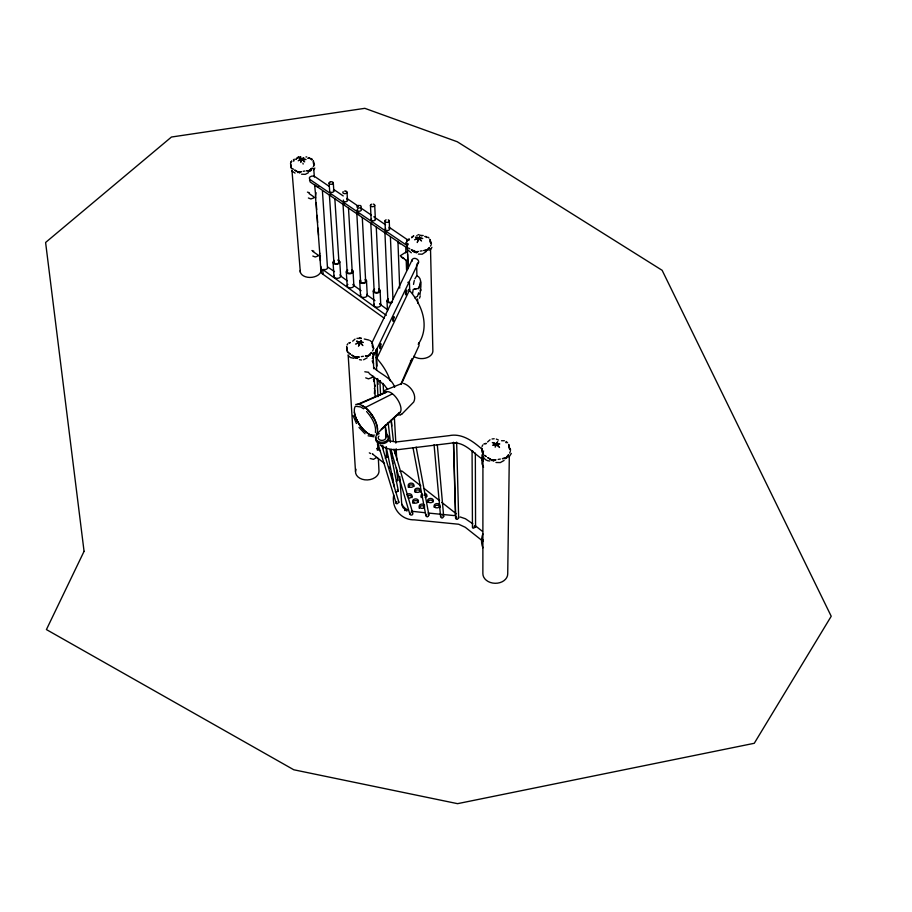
<?xml version="1.0" encoding="UTF-8"?>
<svg xmlns="http://www.w3.org/2000/svg" width="912" height="912" viewBox="0 0 912 912"><rect width="100%" height="100%" fill="white"/><g stroke="black" fill="none" stroke-linecap="round" stroke-linejoin="round"><path stroke-width="1.37" d="M482.927 456.171L482.87 573.5A12.426 9.519 1.1 0 0 495.136 583.292A12.426 9.519 1.1 0 0 507.722 573.956L509.306 456.581M376.667 370.158L375.744 349.82M390.279 380.851A68.571 45.965 26.4 0 0 376.04 357.584L377.112 357.8L377.294 348.259M380.11 346.982L380.749 345.181M420.261 290.677C420.341 291.521 422.473 279.859 418.597 276.781A14.603 2.884 31.2 0 1 417.628 276.29A10.454 1.528 16.3 0 1 416.602 276.005L414.88 278.821M430.658 242.74L429.974 239.423L431.41 243.857L431.342 243.151M411.973 358.598L400.995 383.929M373.042 346.834L372.335 343.22L372.643 347.757M420.375 283.381L418.528 288.705C417.331 289.286 421.184 285.581 420.386 282.435M298.737 171.661L299.74 173.098M313.876 163.829L313.295 160.729L313.956 164.844M374.376 388.854L374.41 388.273M509.546 448.328L508.702 444.395L509.671 449.593M375.425 432.459C376.519 425.129 371.594 417.183 366.578 411.494M291.076 167.272L290.552 163.487L291.35 168.503M383.507 392.776L384.408 390.746M437.304 444.691L443.688 516.488L442.594 517.879A1.471 1.391 -11.5 0 1 441.408 517.811L440.576 516.614L434.066 444.748M440.576 516.614L441.009 515.804M475.334 453.082L475.574 527.102L473.248 528.23A1.459 1.265 -34.4 0 1 472.507 527.489L472.895 526.156M418.654 294.086L418.665 292.843L417.434 296.377L414.607 297.836M375.014 386.392L375.22 385.126M374.399 393.574L374.684 390.108M511.313 453.446L508.999 457.14M407.026 246.582L407.368 245.624A12.198 7.022 -55.7 0 1 408.337 243.96M380.749 346.309L380.509 347.073M381.946 445.763L398.886 502.227L397.313 503.686A1.573 1.186 -36.9 0 1 396.287 503.549L377.568 442.32M407.482 260.216L408.2 262.166M456.638 442.115L458.656 517.948L457.459 519.27A1.459 1.368 -9.9 0 1 456.285 519.122L455.544 517.891L456.365 517.047M417.468 241.714L419.657 236.755M358.507 346.309L361.357 340.45M417.206 242.558L419.417 237.006M420.261 296.001L419.531 298.156M300.789 162.484L302.02 159.247L300.105 158.426M495.182 447.176L496.96 442.434M309.521 179.96L310.194 181.99L406.798 247.768M412.669 293.288A7.627 1.835 -79.2 0 1 413.227 289.435L417.97 288.466M495.421 446.242L497.735 441.636M386.141 447.188L386.608 457.117L385.195 458.155M407.618 254.38L408.017 266.965M358.792 345.26L360.753 340.997M301.04 161.584L302.066 159.224L305.144 159.304M409.99 513.057C408.622 515.223 413.204 516.101 412.851 513.445L394.041 449.16M393.517 318.117L393.494 319.93M509.626 453.047L510.332 451.474M314.857 168.036L313.511 169.963M401.246 384.419L418.996 345.671L418.916 342.832M377.112 357.8L409.693 289.663L409.431 282.481L407.824 282.367M372.301 358.587L418.574 262.314M371.8 343.072L412.201 259.783M482.049 446.458L482.733 445.022M357.778 357.561L357.344 358.427L356.113 357.709L357.014 356.809M416.818 252.1L416.408 252.909L415.325 252.248M482.881 533.851C481.217 538.114 480.955 543.677 482.95 547.804M409.99 513.103L409.784 513.832M430.441 246.103L431.102 244.861M372.575 350.903L373.327 349.501M431.935 247.323L430.977 248.976M406.262 293.299L406.296 291.498M482.482 458.041L482.117 460.001L483.041 461.164M373.988 352.579L372.769 354.266M347.039 345.055L347.791 343.79M406.558 241.03L407.208 239.924M313.249 166.748L313.956 165.619M419.965 294.804L420.592 289.811M485.195 443.551L486.404 443.46L483.805 444.03M290.917 162.176L291.635 161.185M290.905 162.188L291.623 161.185M373.054 376.132L371.845 377.5M315.894 197.847L314.617 184.748L314.868 185.318A3.956 2.44 -3.8 0 0 316.886 186.527L318.79 186.652M316.031 192.649L315.404 195.578M487.555 442.001L490.018 439.789M396.355 501.874L395.945 503.162M371.526 352.465L368.995 355.406M352.67 341.179L355.019 339.104M426.155 251.609L422.188 254.197L418.369 254.072M371.537 352.477L368.106 356.341M374.023 381.604L373.418 379.164M309.305 170.054L310 170.624L312.314 168.047L309.282 171.422L308.735 170.783M427.215 250.139L429.506 247.505L426.337 251.074M506.958 457.778L502.364 458.668L506.069 457.927L508.611 454.769L505.009 458.884M402.283 413.706L413.695 402.044C417.32 394.942 410.389 385.571 403.56 383.428M376.69 457.471L373.475 459.352L370.181 458.474M381.193 429.301L399.616 412.372M400.06 412.52L376.325 434.34A17.864 7.969 57.1 0 0 373.635 417.571A17.864 7.969 57.1 0 0 359.237 404.495M348.19 352.123L347.643 352.579L347.438 351.245M426.326 514.448L425.87 515.599A1.619 1.528 -12.8 0 0 426.588 516.5L428.138 516.477L428.902 514.961L416.157 447.074M405.794 248.224L405.931 252.111L400.265 255.782L407.995 261.915M429.563 250.105L430.532 249.375M504.097 460.446L500.312 462.578L495.968 462.487M367.217 357.789L363.592 359.773M308.484 172.664L305.281 174.352L301.553 174.215M296.856 158.027L298.463 156.932M371.686 377.636L368.516 378.868L365.712 377.853M384.636 390.439L401.611 383.587M299.478 171.775L297.871 172.63L297.734 171.752M317.98 255.987L315.233 256.99L312.816 256.055M400.699 414.755L402.181 413.786M313.694 197.972L310.878 198.964L308.393 197.984M364.276 407.995L365.051 407.493M293.379 159.828L294.371 159.212M298.235 160.763L303.776 157.867M313.888 163.784L313.238 162.952M320.522 255.998L319.884 256.443L321.001 272.266L321.719 273.372L384.18 318.174M414.641 239.799L418.152 238.249L422.758 238.499M310.707 168.845A11.651 1.208 81.1 0 1 310.855 169.757L310.992 170.635L310 170.624M355.543 344.12L359.317 342.456L363.352 342.388M303.468 157.844L302.1 159.224L299.581 158.449M405.931 252.111L405.669 252.852M355.737 404.438L358.598 404.153M356.934 404.643L386.506 391.807M358.405 404.449L386.471 392.263M299.056 160.238L302.556 159.167L306.022 159.566M415.507 239.263L418.733 238.226L420.888 240.244M369.007 355.475L370.021 355.349L369.862 354.358M356.467 343.539L359.864 342.445L362.235 344.679M492.583 445.25L498.887 443.882M298.133 157.48L300.333 156.807M415.804 289.15L414.333 289.115M493.506 444.794L499.799 443.973M307.743 158.335L309.977 158.095L308.53 158.095M456.125 442.742L454.165 442.776M415.359 252.157L418.289 251.461L414.401 252.396L414.253 251.473A12.232 1.824 80.9 0 0 414.105 250.515M406.946 246.65L407.219 247.825M368.824 372.347L364.811 371.765M408.188 239.206L409.477 238.944M356.204 357.618L359.305 356.98L355.201 357.835L355.042 356.843M396.264 481.262L397.746 480.556A1.391 0.935 28.6 0 0 397.575 479.689L397.324 479.404M501.497 440.735L504.37 440.724M498.157 459.42L500.335 459.055M361.334 356.615L363.398 356.273M420.181 251.096L422.096 250.8M303.183 171.285L305.018 171.011M491.42 460.526L495.991 459.796L492.412 460.343L493.745 461.21M297.905 157.924L298.908 157.787M374 436.791L368.106 435.788M492.035 438.98L494.179 438.74M356.945 338.363L361.038 338.477M306.774 170.795L310.057 170.647L306.774 170.783M356.307 406.353L360.707 406.957L363.614 408.804M415.45 237.314L418.608 238.203L421.526 241.053M398.02 414.96L400.334 414.903M362.463 342.285L359.909 342.433L362.908 345.568M420.956 235.49L423.202 235.501M424.696 236.482L426.303 236.527M356.535 341.225L359.864 342.365L356.968 341.191M305.953 156.921L306.785 156.944M364.264 339.002L369.018 340.085M353.993 358.348L350.413 357.527L348.407 355.726M403.868 258.324L401.383 257.344M425.22 512.749L411.232 511.21M428.047 513.023L453.389 515.519A2.371 1.756 -0.6 0 0 455.567 514.858M426.884 516.614L427.489 516.671M415.872 237.245L421.857 238.237M492.332 442.559L496.128 444.041L499.525 447.484M489.744 461.005C486.256 461.084 483.018 458.28 482.608 454.814M309.407 192.763L307.435 192.124M313.819 251.142L311.893 250.504M359.339 337.885L361.38 338.204M359.465 359.659L361.528 359.989M418.049 234.578L421.846 235.786M409.693 289.663L408.656 289.457A66.052 46.09 26.5 0 1 418.198 344.257M375.698 350.675L376.77 350.892M410.48 360.844L411.483 361.038M492.856 442.571L495.809 443.699L498.796 446.538M411.791 512.635L412.475 512.897M412.623 251.062L415.165 252.191L411.255 249.842L413.774 251.359M406.706 245.305L310.012 179.561C307.23 176.837 313.147 174.91 315.039 176.734L329.141 186.344M387.646 440.462L395.831 442.024L449.137 435.651C461.643 433.029 472.553 440.906 481.388 448.658M356.09 357.607L356.159 356.66M460.093 516.944L465.416 518.746L472.838 523.807M295.066 173.098L291.943 171.011M323.076 274.045L322.757 269.542L325.595 269.53A3.363 2.177 -3.9 0 0 327.511 268.242L322.438 191.053M411.346 252.806L407.402 249.671M370.682 453.56L369.314 452.865M442.89 515.679L443.688 516.488M397.267 489.755L398.27 491.249L396.31 491.978A1.596 1.083 -34.3 0 1 395.466 491.648L395.363 491.443M428.23 514.334L428.902 514.961M496.333 439.071L498.397 440.029M380.019 444.942C386.129 449.263 393.961 450.494 401.246 449.263L449.901 443.312C463.991 440.428 472.165 452.512 483.235 459.751M505.715 442.434L506.023 442.605A2.554 1.265 -53.7 0 1 506.32 442.776M398.179 501.486L398.886 502.227M406.923 511.085L402.922 507.539L401.702 504.416M333.838 189.548L343.243 195.955M346.765 198.36L358.519 206.374M360.867 207.97L371.446 215.186M373.795 216.794L385.548 224.797M389.082 227.202L407.881 240.027M299.011 171.559L300.116 172.311M309.088 193.572L315.586 198.064L319.998 256.375L312.976 251.564M458.234 517.252L458.656 517.948M408.519 247.996L409.773 248.851M292.342 168.492L293.459 169.256M334.499 271.628L327.727 267.045M340.279 275.777L347.21 280.748M352.99 284.897L361.084 290.7M366.863 294.85L374.946 300.652M379.574 303.97L387.668 309.784M322.757 269.542L386.289 315.313M373.772 367.718C380.429 374.285 391.681 377.636 394.668 387.315M369.098 373.441L384.157 384.83L387.452 389.23L387.304 388.546M486.142 456.502L484.671 455.373L486.13 456.524M376.895 448.385L380.053 450.87M386.369 455.829L388.478 457.482M474.981 525.494L482.494 531.4M420.877 485.914L402.169 471.196A1.71 1.243 -2.4 0 0 399.866 471.436M424.171 488.513L439.573 500.642M441.773 502.375L456.08 513.638M427.774 237.063L429.039 238.055M384.545 463.501L372.415 453.914A3.557 1.915 -51.9 0 0 372.871 454.153M483.189 541.443L465.28 527.284L458.69 524.24L414.379 519.851C401.212 520.182 391.18 507.984 393.733 495.079M426.28 249.58L428.081 250.207L427.945 249.284M311.323 158.563L312.451 159.452M431.125 242.98L429.928 241.783M506.103 441.465L507.585 442.719M370.033 340.564L371.355 341.681M365.039 433.793L359.009 427.443M483.565 467.24L482.003 463.82L482.003 454.814M388.968 466.99L390.484 468.586M304.095 161.116L302.066 159.281L304.688 161.891M509.671 448.259L510.606 450.14L509.284 447.826M372.278 345.773L373.703 348.327M372.164 360.913L373.521 363.626M373.168 346.811L373.692 348.316M420.523 282.663L420.489 281.717M356.432 423.499L353.012 415.382M373.51 367.559L373.76 368.744L372.94 353.172M390.849 449.764L409.83 514.117M482.961 454.632L482.733 453.127L483.554 454.393L482.608 452.854L483.075 451.953A13.919 6.943 -53.4 0 1 483.611 451.007M475.574 527.102L475.517 526.862A1.459 0.752 19 0 0 474.787 526.19M377.522 444.281L377.693 445.067M386.186 446.823L394.486 487.225M385.206 426.269L387.155 435.856M389.948 449.57L398.316 490.69M412.988 447.655L425.87 515.576M386.608 457.117L386.574 456.901A1.402 0.695 17 0 0 386.198 456.467M388.159 422.518L390.416 442.309M391.214 449.365L392.183 457.847M392.502 460.674L392.821 463.501M391.066 420.284L393.414 441.214M394.349 449.582L394.816 453.777M396.378 467.731L397.792 480.282M291.931 170.088L300.344 272.232M313.728 168.538L314.344 177.042M316.202 202.589L316.715 209.68M317.137 215.357L317.65 222.448M318.06 228.125L318.573 235.216M320.123 256.5L320.443 260.764M320.853 266.441L321.161 270.693A10.522 6.817 -4.3 0 1 309.806 277.442A10.522 6.817 -4.3 0 1 300.23 270.454M399.764 476.463L401.668 503.173A14.592 10.784 -2 0 0 407.812 510.002M392.308 473.864L392.878 482.345M333.062 262.508L334.009 276.541M329.129 182.993L329.665 191.087A2.086 1.288 -3.5 0 0 332.401 192.318A2.086 1.288 -3.5 0 0 333.325 190.209M329.414 195.214L333.895 262.394M339.754 261.733L340.655 275.766M334.852 198.873L338.922 261.847M330.315 181.887A2.098 1.288 -3.5 0 1 333.302 182.924L333.826 191.132M348.156 354.825L355.498 471.436M342.958 203.159L347.153 271.856M346.321 271.97L347.187 286.026M348.498 208.221L352.203 271.309M347.027 192.352L347.506 200.469M481.741 448.237L482.573 453.082L481.753 448.237M394.383 417.685L395.831 443.095M396.15 448.738L396.8 460.024M391.522 421.823L391.772 426.052M353.035 271.195L353.856 285.251M359.727 281.546L360.514 295.625M365.062 407.641L392.285 393.927M356.774 212.621L360.571 281.432M366.487 280.759L367.228 294.838M362.303 217.683L365.644 280.885M374.182 377.363L375.208 397.279M377.465 441.385L377.91 449.912M378.343 458.451L379.004 471.253A11.765 8.55 -3.6 0 1 375.334 477.352L372.837 478.743A11.765 8.55 -3.6 0 1 359.807 478.23A11.765 8.55 -3.6 0 1 355.999 469.224M379.882 380.578L380.566 394.759M383.051 445.797L383.188 448.624M370.454 205.337L371.138 219.45M370.819 223.6L374.148 291.122M377.112 366.077L376.907 361.847A4.697 1.186 -78.7 0 1 376.907 360.856M377.739 378.754L378.024 384.397M373.304 291.236L374 305.338M377.089 378.537L377.99 396.697M319.679 254.083L319.633 252.966M376.28 227.259L379.244 290.563M385.309 425.117L385.867 437.099M374.718 205.371L375.379 219.484M383.131 383.393L383.599 393.311M380.384 344.44L380.498 346.834M380.087 290.438L380.749 304.54M387.03 301.04L387.463 310.924M384.955 220.978L385.309 229.129M384.898 231.887L387.885 300.926M390.416 236.96L392.947 298.954M389.242 221.012L389.572 229.174M399.695 288.112L397.928 241.224L398.259 242.489A4.104 2.622 -2 0 0 400.414 243.789M406.205 260.057L406.547 270.009M406.171 290.677L406.296 294.257A2.383 0.581 -79.2 0 1 405.509 293.812A2.383 0.581 -79.2 0 1 406.296 290.449A2.383 0.581 -79.2 0 1 406.946 291.475M407.436 248.805L408.097 268.664M416.613 264.947L416.944 276.279M417.616 298.942L417.742 303.183M453.595 442.537L455.726 518.552M453.446 442.309L455.59 518.233M420.717 289.537L420.74 290.711M430.521 249.056L432.881 351.211A11.024 7.513 -1.6 0 1 418.551 358.325L415.94 357.527A11.024 7.513 -1.6 0 1 413.729 356.296M321.001 272.266L321.229 271.069A3.352 2.177 -4 0 1 321.685 270.533M472.074 451.679L472.45 527.125M311.585 169.051A11.024 6.692 -4 0 1 309.647 170.43M356.626 357.299A12.483 8.482 -3.3 0 1 353.651 356.467M372.176 435.377A17.659 7.877 57.1 0 1 370.386 434.853M369.44 434.42A17.659 7.877 57.1 0 1 367.468 433.234M366.464 432.493A17.659 7.877 57.1 0 1 354.301 412.19M362.053 405.589A17.659 7.877 57.1 0 1 376.884 425.608M377.158 426.85A17.659 7.877 57.1 0 1 377.454 429.164M385.582 436.426A3.853 2.747 -3 0 1 384.226 439.858A3.853 2.747 -3 0 1 379.301 439.618A3.853 2.747 -3 0 1 378.947 436.096M374.376 435.115A17.453 7.775 57.1 0 1 359.374 424.399A17.453 7.775 57.1 0 1 355.475 406.171M370.945 413.797A17.453 7.775 57.1 0 1 373.453 417.639M386.973 435.856A6.487 4.628 -3 0 1 387.212 441.818A6.487 4.628 -3 0 1 379.05 443.221A6.487 4.628 -3 0 1 375.995 437.749M385.628 433.679A6.487 4.628 -3 0 1 386.779 440.701A6.487 4.628 -3 0 1 376.861 440.542A6.487 4.628 -3 0 1 379.175 433.576M366.476 432.641A17.864 7.969 57.1 0 1 354.654 414.538M385.274 392.65A12.472 5.734 57 0 1 397.45 399.353A12.472 5.734 57 0 1 398.806 413.341M424.867 493.392A2.873 2.12 -1.7 0 1 426.839 495.227A2.873 2.12 -1.7 0 1 425.266 497.302M422.381 497.211A2.873 2.12 -1.7 0 1 422.051 493.859M421.196 497.587A2.873 2.12 -1.7 0 1 422.723 495.239M424.183 494.999A2.873 2.12 -1.7 0 1 426.827 496.652M406.718 494.771A2.873 2.12 -2.2 0 1 410.491 494.019A2.873 2.12 -2.2 0 1 411.745 496.709A2.873 2.12 -2.2 0 1 408.188 497.941M407.276 496.048A2.873 2.12 -2.2 0 1 410.434 495.683A2.873 2.12 -2.2 0 1 412.042 497.69M427.637 502.17A2.884 2.132 -1.4 0 1 430.293 500.141A2.884 2.132 -1.4 0 1 433.337 501.794M424.479 507.357A2.896 2.143 -1.8 0 1 420.079 507.802A2.896 2.143 -1.8 0 1 420.341 504.518A2.896 2.143 -1.8 0 1 424.65 505.214M419.281 508.383A2.896 2.143 -1.8 0 1 421.173 505.909A2.896 2.143 -1.8 0 1 424.696 506.912M434.158 507.346A2.896 2.143 -1.2 0 1 437.19 505.282A2.896 2.143 -1.2 0 1 439.926 507.517M414.698 491.921A2.873 2.109 -1.9 0 1 417.73 489.904A2.873 2.109 -1.9 0 1 420.421 492.092M408.325 487.396A2.861 2.098 -2.1 0 1 410.571 484.888A2.861 2.098 -2.1 0 1 413.934 486.461M412.805 503.219A2.884 2.132 -2 0 1 415.051 500.665A2.884 2.132 -2 0 1 418.448 502.273M472.895 451.155A1.516 0.73 18.4 0 1 472.553 450.95M380.612 381.41A1.459 0.673 16.6 0 1 379.916 380.783M377.192 448.807A3.557 1.915 -51.9 0 1 377.26 450.083M482.927 541.044A3.728 1.79 -52.3 0 1 482.927 539.756M367 294.28A3.386 2.234 -3.1 0 1 363.877 297.472A3.386 2.234 -3.1 0 1 360.742 294.473M365.153 280.087A2.554 1.676 -3 0 1 364.971 282.241A2.554 1.676 -3 0 1 361.711 282.595A2.554 1.676 -3 0 1 360.764 280.565M337.725 260.068A3.374 2.177 -3.6 0 1 339.23 263.203A3.374 2.177 -3.6 0 1 334.111 263.796A3.374 2.177 -3.6 0 1 334.385 260.456M340.005 274.74A3.352 2.177 -3.7 0 1 339.777 277.556A3.352 2.177 -3.7 0 1 335.502 278.057A3.352 2.177 -3.7 0 1 334.248 275.413M338.762 261.448A2.531 1.63 -3.6 0 1 336.357 263.762A2.531 1.63 -3.6 0 1 334.1 261.55M333.302 182.924A2.098 1.288 -3.5 0 1 330.349 184.224A2.098 1.288 -3.5 0 1 329.848 182.092M360.844 208.973A2.109 1.322 -3 0 1 360.65 210.854A2.109 1.322 -3 0 1 357.675 210.82A2.109 1.322 -3 0 1 357.869 208.951M330.851 195.065A2.611 1.619 -3.5 0 1 329.802 194.575M359.009 213.989A2.633 1.653 -3 0 1 358.348 213.898M365.176 279.323A3.409 2.223 -3 0 1 365.815 282.435A3.409 2.223 -3 0 1 361.038 282.994A3.409 2.223 -3 0 1 360.411 279.881M359.761 205.394A2.109 1.322 -2.9 0 1 360.73 207.446A2.109 1.322 -2.9 0 1 357.276 207.412A2.109 1.322 -2.9 0 1 358.667 205.382M379.073 290.141A2.576 1.687 -2.7 0 1 376.679 292.535A2.576 1.687 -2.7 0 1 374.33 290.244M375.345 219.142A2.12 1.334 -2.7 0 1 372.86 220.795A2.12 1.334 -2.7 0 1 371.492 218.777M373.259 204.071A2.132 1.334 -2.6 0 1 374.365 206.044A2.132 1.334 -2.6 0 1 370.99 206.283A2.132 1.334 -2.6 0 1 371.629 204.185M378.765 288.99A3.431 2.257 -2.7 0 1 379.232 292.296A3.431 2.257 -2.7 0 1 374.182 292.444A3.431 2.257 -2.7 0 1 374.604 289.115M380.065 303.479A3.409 2.257 -2.7 0 1 379.894 306.386A3.409 2.257 -2.7 0 1 375.562 306.899A3.409 2.257 -2.7 0 1 374.228 304.163M351.724 270.533A2.542 1.653 -3.3 0 1 351.371 272.768A2.542 1.653 -3.3 0 1 347.928 272.848A2.542 1.653 -3.3 0 1 347.689 270.625M346.115 191.212A2.109 1.3 -3.2 0 1 346.674 193.013A2.109 1.3 -3.2 0 1 343.756 193.458A2.109 1.3 -3.2 0 1 343.186 191.668M344.531 191.075A2.109 1.3 -3.2 0 1 345.614 191.075M347.005 199.534A2.098 1.311 -3.2 0 1 347.05 201.221A2.098 1.311 -3.2 0 1 344.405 201.632A2.098 1.311 -3.2 0 1 343.436 200.093M351.758 269.77A3.386 2.2 -3.3 0 1 352.169 272.996A3.386 2.2 -3.3 0 1 347.176 273.155A3.386 2.2 -3.3 0 1 347.632 269.895M353.195 284.213A3.363 2.2 -3.4 0 1 352.784 287.2A3.363 2.2 -3.4 0 1 348.236 287.337A3.363 2.2 -3.4 0 1 347.871 284.373M392.491 301.644A2.588 1.71 -2.4 0 1 389.15 302.157A2.588 1.71 -2.4 0 1 388.056 300.037M388.273 219.838A2.143 1.357 -2.3 0 1 388.66 221.878A2.143 1.357 -2.3 0 1 385.388 221.855A2.143 1.357 -2.3 0 1 386.129 219.815M389.025 228.205A2.132 1.357 -2.3 0 1 389.002 230.041A2.132 1.357 -2.3 0 1 386.118 230.257A2.132 1.357 -2.3 0 1 385.651 228.456M391.795 302.716A3.443 2.28 -2.4 0 1 387.475 301.872A3.443 2.28 -2.4 0 1 388.318 298.897M371.754 223.28A2.656 1.676 -2.7 0 1 371.264 222.984M386.517 233.198A2.668 1.699 -2.3 0 1 385.913 232.982M385.423 232.685A2.668 1.699 -2.3 0 1 385.081 232.309M344.519 204.425A2.622 1.63 -3.2 0 1 343.459 203.935M310.297 158.927A14.535 9.2 -55.9 0 1 310.935 159.269M311.528 159.703A2.132 1.345 -56.2 0 1 311.722 160.022M300.914 157.092A14.569 1.471 81.1 0 1 301.051 157.229M302.944 163.134A14.569 1.471 81.1 0 1 303.149 164.092M293.39 161.116A14.581 10.636 30.5 0 1 294.188 160.694M417.753 263.329A3.443 2.485 25.8 0 1 417.092 263.625M412.235 261.14A3.443 2.485 25.8 0 1 415.735 258.529A3.443 2.485 25.8 0 1 418.255 262.884M393.619 320.739A2.417 0.604 -79 0 1 392.798 320.34A2.417 0.604 -79 0 1 393.608 316.909A2.417 0.604 -79 0 1 394.28 317.912M413.524 284.396A7.638 1.835 -79.3 0 1 414.333 280.531M380.555 348.031A2.451 0.616 -78.8 0 1 379.711 347.996A2.451 0.616 -78.8 0 1 380.247 344.747A2.451 0.616 -78.8 0 1 381.182 344.234M426.132 237.268A15.276 8.767 -55.7 0 1 426.793 237.519M408.405 240.437A15.276 11.104 25.9 0 1 409.226 239.959M407.368 243.732A2.246 1.63 26.3 0 1 406.798 242.866M406.957 241.589A2.246 1.63 26.3 0 1 407.288 241.292M416.784 235.524A15.287 2.337 80.9 0 1 417.206 235.82M414.926 251.039A10.579 6.783 -1.6 0 1 412.509 250.207M298.703 172.425L301.416 171.638L298.714 172.379M404.974 509.831L404.917 510.549L404.974 509.831M314.389 164.137L314.344 164.73L314.378 164.126M84.064 551.338L46.421 629.576L293.789 769.774L457.562 803.666L754.27 743.291L831.22 616.261L662.135 270.305L457.254 141.748L364.834 108.334L171.445 137.028L45.6 242.478L84.064 551.338M412.224 236.96L411.597 237.736L413.763 235.843L412.224 236.96M296.651 158.54L296.047 159.269L296.651 158.54M427.261 250.23L423.898 250.526L427.261 250.23M350.254 342.559L348.897 342.935L350.265 342.559M367.103 355.714L365.37 355.965L368.995 355.475L367.103 355.714M492.332 460.4L487.874 457.721L492.332 460.4M355.999 357.652L351.781 355.133L355.999 357.652M298.555 172.402L294.827 170.168L298.555 172.402M350.208 354.027L348.908 353.024L350.197 354.038M406.889 246.514L406.228 242.467L406.889 246.514M347.301 351.143L346.651 346.674L347.301 351.143M409.488 487.008A2.861 2.098 -2.1 0 0 413.923 485.309A2.861 2.098 -2.1 0 0 409.796 483.371A2.861 2.098 -2.1 0 0 409.488 487.008M428.891 502.364A2.884 2.132 -1.4 0 0 433.348 500.642A2.884 2.132 -1.4 0 0 429.164 498.67A2.884 2.132 -1.4 0 0 428.891 502.364M435.434 507.539A2.896 2.143 -1.2 0 0 439.892 505.807A2.896 2.143 -1.2 0 0 435.685 503.834A2.896 2.143 -1.2 0 0 435.434 507.539M413.98 502.854A2.884 2.132 -2 0 0 418.448 501.133A2.884 2.132 -2 0 0 414.276 499.16A2.884 2.132 -2 0 0 413.98 502.854M415.918 492.092A2.873 2.109 -1.9 0 0 420.364 490.394A2.873 2.109 -1.9 0 0 416.214 488.444A2.873 2.109 -1.9 0 0 415.918 492.092"/></g></svg>
